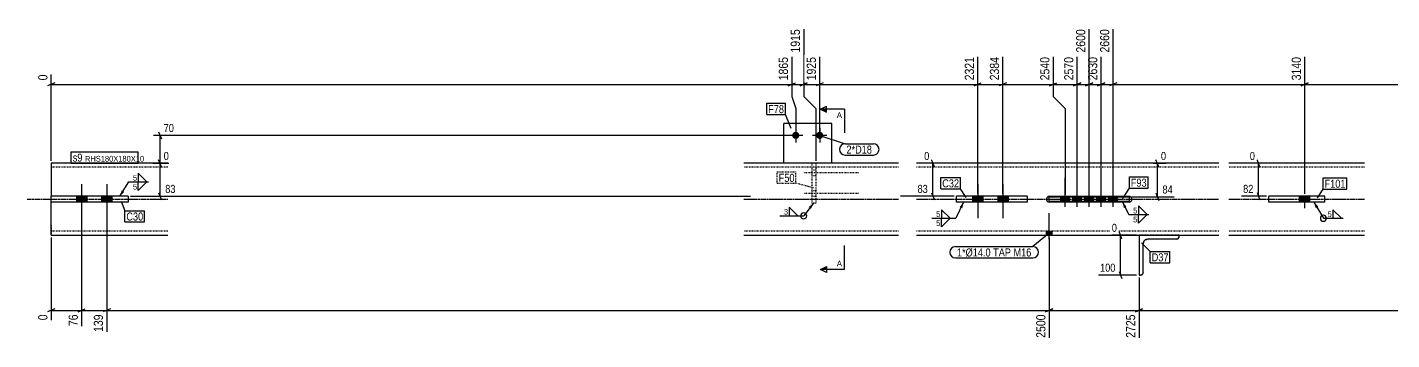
# Model space of a CAD drawing. Header units: millimetres. Extents: x 14 to 46123, y 9 to 937.
# Drawn here: x 14 to 3432, y 130 to 913 of the extents above; entities that cross this region are included whole.
import ezdxf

# ---------------------------------------------------------------- set-up
doc = ezdxf.new("R2010")
doc.units = ezdxf.units.MM
doc.linetypes.add('DXK_LINE_DOT2', pattern=[3.9198, 1.9599, -1.9599])
doc.linetypes.add('DXK_LINE_DOT3', pattern=[5.9187, 2.979, -0.9799, 0.9799, -0.9799])
for name, color, linetype in [('MÅLSÆTNING', 7, 'Continuous'), ('STÅL', 7, 'Continuous'), ('TEKST', 7, 'Continuous')]:
    doc.layers.add(name, color=color, linetype=linetype)
doc.styles.add('Arial', font='ARIAL.TTF', dxfattribs={"height": 0.2})
doc.styles.add('Arial Narrow', font='ARIALN.TTF', dxfattribs={"height": 0.2})

msp = doc.modelspace()

# ---------------------------------------------------------------- hatches: boundary and pattern name
at = {"layer": 'STÅL', "linetype": 'Continuous'}
for points in [[(1948.4, 641.8, -1), (1930.4, 641.8, -1)], [(2008.4, 641.8, -1), (1990.4, 641.8, -1)], [(163.5, 489.2), (137.5, 489.2), (137.5, 474.2), (163.5, 474.2)], [(226.5, 489.2), (200.5, 489.2), (200.5, 474.2), (226.5, 474.2)], [(2408.3, 489.2), (2382.3, 489.2), (2382.3, 474.2), (2408.3, 474.2)], [(2471.3, 489.2), (2445.3, 489.2), (2445.3, 474.2), (2471.3, 474.2)], [(2625.4, 487.8), (2603.4, 487.8), (2603.4, 475.8), (2625.4, 475.8)], [(2625.4, 487.8), (2603.4, 487.8), (2603.4, 475.8), (2625.4, 475.8)], [(2655.4, 487.8), (2633.4, 487.8), (2633.4, 475.8), (2655.4, 475.8)], [(2655.4, 487.8), (2633.4, 487.8), (2633.4, 475.8), (2655.4, 475.8)], [(2685.4, 487.8), (2663.4, 487.8), (2663.4, 475.8), (2685.4, 475.8)], [(2685.4, 487.8), (2663.4, 487.8), (2663.4, 475.8), (2685.4, 475.8)], [(2715.4, 487.8), (2693.4, 487.8), (2693.4, 475.8), (2715.4, 475.8)], [(2715.4, 487.8), (2693.4, 487.8), (2693.4, 475.8), (2715.4, 475.8)], [(2745.4, 487.8), (2723.4, 487.8), (2723.4, 475.8), (2745.4, 475.8)], [(2745.4, 487.8), (2723.4, 487.8), (2723.4, 475.8), (2745.4, 475.8)], [(3227.4, 489.3), (3201.4, 489.3), (3201.4, 474.3), (3227.4, 474.3)], [(2581.4, 401.8), (2567.4, 401.8), (2567.4, 391.8), (2581.4, 391.8)]]:
    msp.add_hatch(color=96, dxfattribs=at).paths.add_polyline_path(points)
at = {"layer": 'TEKST', "linetype": 'Continuous'}
for color, points in [(30, [(2016.4, 707.7), (2016.4, 700.2), (2001.4, 707.7)]), (3, [(257.3, 500), (246.3, 489.2), (251, 503.9)]), (3, [(1971.7, 462.2), (1983.8, 471.8), (1977.6, 457.6)]), (3, [(2349.9, 462.2), (2359.6, 474.2), (2356.6, 459)]), (3, [(3241.9, 459.5), (3237.6, 474.3), (3248.4, 463.3)]), (30, [(2016.4, 313.5), (2016.4, 306), (2001.4, 306)])]:
    msp.add_hatch(color=color, dxfattribs=at).paths.add_polyline_path(points)

# ---------------------------------------------------------------- linework, layer by layer
at = {"layer": 'MÅLSÆTNING', "color": 7, "linetype": 'Continuous'}
for p, q in [((1959.4, 907.7), (1959.4, 739.4)), ((2674.4, 493.8), (2674.4, 907.7)), ((2734.4, 493.8), (2734.4, 907.7)), ((2734.4, 493.8), (2734.4, 907.7)), ((1929.4, 838.1), (1929.4, 739.4)), ((1999.4, 647.8), (1999.4, 838.1)), ((1999.4, 647.8), (1999.4, 838.1)), ((2395.3, 495.2), (2395.3, 838.1)), ((2395.3, 495.2), (2395.3, 838.1)), ((2458.3, 495.2), (2458.3, 838.1)), ((2584.4, 838.1), (2584.4, 739.4)), ((2584.4, 838.1), (2584.4, 739.4)), ((2644.4, 493.8), (2644.4, 838.1)), ((2704.4, 493.8), (2704.4, 838.1)), ((3214.4, 495.3), (3214.4, 838.1)), ((3214.4, 495.3), (3214.4, 838.1)), ((74.4, 577.8), (74.4, 794.2)), ((83.4, 773), (65.4, 765.8)), ((74.4, 769.4), (1929.4, 769.4)), ((1920.4, 765.8), (1938.4, 773)), ((1920.4, 765.8), (1938.4, 773)), ((1929.4, 769.4), (1959.4, 769.4)), ((1968.4, 773), (1950.4, 765.8)), ((1950.4, 765.8), (1968.4, 773)), ((1959.4, 769.4), (1999.4, 769.4)), ((2008.4, 773), (1990.4, 765.8)), ((2008.4, 773), (1990.4, 765.8)), ((1999.4, 769.4), (2395.3, 769.4)), ((2386.3, 765.8), (2404.3, 773)), ((2395.3, 769.4), (2458.3, 769.4)), ((2467.3, 773), (2449.3, 765.8)), ((2575.4, 765.8), (2593.4, 773)), ((2584.4, 769.4), (2644.4, 769.4)), ((2665.4, 765.8), (2683.4, 773)), ((2674.4, 769.4), (2704.4, 769.4)), ((2695.4, 765.8), (2713.4, 773)), ((2713.4, 773), (2695.4, 765.8)), ((2704.4, 769.4), (2734.4, 769.4)), ((2743.4, 773), (2725.4, 765.8)), ((2743.4, 773), (2725.4, 765.8)), ((2734.4, 769.4), (3214.4, 769.4)), ((3223.4, 773), (3205.4, 765.8)), ((3205.4, 765.8), (3223.4, 773)), ((3214.4, 769.4), (5624.4, 769.4)), ((1929.4, 739.4), (1939.4, 709.4)), ((1929.4, 739.4), (1939.4, 709.4)), ((1959.4, 739.4), (1989.4, 709.4)), ((1959.4, 739.4), (1989.4, 709.4)), ((2584.4, 739.4), (2614.4, 709.4)), ((2584.4, 739.4), (2614.4, 709.4)), ((1939.4, 709.4), (1939.4, 647.8)), ((1939.4, 709.4), (1939.4, 647.8)), ((1989.4, 709.4), (1989.4, 577.8)), ((1989.4, 709.4), (1989.4, 577.8)), ((2614.4, 709.4), (2614.4, 493.8)), ((2614.4, 709.4), (2614.4, 493.8)), ((343.5, 650.8), (350.7, 632.8)), ((1933.4, 641.8), (330.3, 641.8)), ((347.1, 571.8), (347.1, 641.8)), ((329.3, 571.8), (368.9, 571.8)), ((329.3, 571.8), (368.9, 571.8)), ((350.7, 562.8), (343.5, 580.8)), ((350.7, 562.8), (343.5, 580.8)), ((347.1, 489.2), (347.1, 571.8)), ((2338.4, 571.8), (2261.2, 571.8)), ((2286.6, 562.8), (2279.4, 580.8)), ((2283, 489.2), (2283, 571.8)), ((2834.9, 571.8), (2867.1, 571.8)), ((2848.9, 562.8), (2841.7, 580.8)), ((2845.3, 487.8), (2845.3, 571.8)), ((3152.4, 571.8), (3076.9, 571.8)), ((3102.3, 562.8), (3095.1, 580.8)), ((3098.7, 489.3), (3098.7, 571.8)), ((272.8, 489.2), (1826, 489.2)), ((343.5, 498.2), (350.7, 480.2)), ((2336, 489.2), (2201.7, 489.2)), ((2279.4, 498.2), (2286.6, 480.2)), ((2780.4, 487.8), (2887.5, 487.8)), ((2841.7, 496.8), (2848.9, 478.8)), ((3118.4, 489.3), (3056.4, 489.3)), ((3095.1, 498.3), (3102.3, 480.3)), ((150.5, 468.2), (150.5, 163.9)), ((150.5, 468.2), (150.5, 163.9)), ((213.5, 468.2), (213.5, 149.3)), ((213.5, 468.2), (213.5, 149.3)), ((74.4, 385.8), (74.4, 178.6)), ((2574.4, 385.8), (2574.4, 134.7)), ((2574.4, 385.8), (2574.4, 134.7)), ((2793.4, 391.8), (2731.2, 391.8)), ((2756.6, 382.8), (2749.4, 400.8)), ((2753, 291.8), (2753, 391.8)), ((2793.4, 291.8), (2698, 291.8)), ((2749.4, 300.8), (2756.6, 282.8)), ((2799.4, 285.8), (2799.4, 134.7)), ((2799.4, 285.8), (2799.4, 134.7)), ((83.4, 207), (65.4, 199.8)), ((141.5, 199.8), (159.5, 207)), ((222.5, 207), (204.5, 199.8)), ((222.5, 207), (204.5, 199.8)), ((2583.4, 207), (2565.4, 199.8)), ((2565.4, 199.8), (2583.4, 207)), ((2808.4, 207), (2790.4, 199.8)), ((2790.4, 199.8), (2808.4, 207)), ((74.4, 203.4), (150.5, 203.4)), ((150.5, 203.4), (213.5, 203.4)), ((213.5, 203.4), (2574.4, 203.4)), ((2574.4, 203.4), (2799.4, 203.4)), ((2799.4, 203.4), (5685.9, 203.4))]:
    msp.add_line(p, q, dxfattribs=at)
at = {"layer": 'STÅL', "color": 2, "linetype": 'Continuous'}
for p, q in [((1909.4, 571.8), (1909.4, 671.8)), ((2029.4, 671.8), (1909.4, 671.8)), ((2029.4, 571.8), (2029.4, 671.8)), ((366.8, 571.8), (74.4, 571.8)), ((74.4, 571.8), (74.4, 489.2)), ((2196.9, 571.8), (1809.4, 571.8)), ((2999.4, 571.8), (2242, 571.8)), ((3364.4, 571.8), (3024.4, 571.8)), ((74.4, 474.2), (74.4, 489.2)), ((266.8, 489.2), (74.4, 489.2)), ((140.9, 474.2), (140.9, 489.2)), ((266.8, 489.2), (266.8, 474.2)), ((2342, 474.2), (2342, 489.2)), ((2519.1, 489.2), (2342, 489.2)), ((2467.9, 474.2), (2467.9, 489.2)), ((2519.1, 489.2), (2519.1, 474.2)), ((2574.4, 488.8), (2571.7, 488.3)), ((2774.4, 488.8), (2574.4, 488.8)), ((2574.4, 475.8), (2574.4, 487.8)), ((2574.4, 487.8), (2774.4, 487.8)), ((2624.4, 475.8), (2624.4, 487.8)), ((2724.4, 475.8), (2724.4, 487.8)), ((2777.1, 488.3), (2774.4, 488.8)), ((2774.4, 487.8), (2774.4, 475.8)), ((3124.4, 474.3), (3124.4, 489.3)), ((3264.4, 489.3), (3124.4, 489.3)), ((3264.4, 474.3), (3264.4, 489.3)), ((74.4, 416.8), (74.4, 474.2)), ((266.8, 474.2), (74.4, 474.2)), ((2519.1, 474.2), (2342, 474.2)), ((2571.7, 475.3), (2574.4, 474.8)), ((2774.4, 475.8), (2574.4, 475.8)), ((2774.4, 474.8), (2574.4, 474.8)), ((2774.4, 474.8), (2777.1, 475.3)), ((3264.4, 474.3), (3124.4, 474.3)), ((74.4, 391.8), (74.4, 416.8)), ((74.4, 391.8), (366.8, 391.8)), ((1809.4, 391.8), (2196.9, 391.8)), ((2242, 391.8), (2999.4, 391.8)), ((2799.4, 391.8), (2799.4, 291.8)), ((2821.4, 381.8), (2816.8, 380.9)), ((2893.4, 381.8), (2821.4, 381.8)), ((2895.7, 382.3), (2893.4, 381.8)), ((2899.4, 387.8), (2898.9, 385.5)), ((2899.4, 391.8), (2899.4, 387.8)), ((3024.4, 391.8), (3364.4, 391.8)), ((2810.3, 374.4), (2809.4, 369.8)), ((2809.4, 297.8), (2809.4, 369.8)), ((2799.4, 291.8), (2803.4, 291.8)), ((2805.7, 292.3), (2803.4, 291.8)), ((2809.4, 297.8), (2808.9, 295.5))]:
    msp.add_line(p, q, dxfattribs=at)
at = {"layer": 'STÅL', "color": 96, "linetype": 'Continuous'}
for p, q in [((1939.4, 659.8), (1939.4, 623.8)), ((1999.4, 659.8), (1999.4, 623.8)), ((1957.4, 641.8), (1921.4, 641.8)), ((2017.4, 641.8), (1981.4, 641.8)), ((150.5, 519.2), (150.5, 434.2)), ((213.5, 519.2), (213.5, 434.2)), ((2395.3, 519.2), (2395.3, 434.2)), ((2458.3, 519.2), (2458.3, 434.2)), ((2614.4, 462.8), (2614.4, 535.8)), ((2614.4, 462.8), (2614.4, 535.8)), ((2644.4, 462.8), (2644.4, 535.8)), ((2644.4, 462.8), (2644.4, 535.8)), ((2674.4, 462.8), (2674.4, 535.8)), ((2674.4, 462.8), (2674.4, 535.8)), ((2704.4, 462.8), (2704.4, 535.8)), ((2704.4, 462.8), (2704.4, 535.8)), ((2734.4, 462.8), (2734.4, 535.8)), ((2734.4, 462.8), (2734.4, 535.8)), ((137.5, 489.2), (137.5, 474.2)), ((163.5, 489.2), (163.5, 474.2)), ((200.5, 489.2), (200.5, 474.2)), ((226.5, 489.2), (226.5, 474.2)), ((2382.3, 489.2), (2382.3, 474.2)), ((2408.3, 489.2), (2408.3, 474.2)), ((2445.3, 489.2), (2445.3, 474.2)), ((2471.3, 489.2), (2471.3, 474.2)), ((2603.4, 475.8), (2603.4, 487.8)), ((2603.4, 475.8), (2603.4, 487.8)), ((2625.4, 475.8), (2625.4, 487.8)), ((2625.4, 475.8), (2625.4, 487.8)), ((2633.4, 475.8), (2633.4, 487.8)), ((2633.4, 475.8), (2633.4, 487.8)), ((2655.4, 475.8), (2655.4, 487.8)), ((2655.4, 475.8), (2655.4, 487.8)), ((2663.4, 475.8), (2663.4, 487.8)), ((2663.4, 475.8), (2663.4, 487.8)), ((2685.4, 475.8), (2685.4, 487.8)), ((2685.4, 475.8), (2685.4, 487.8)), ((2693.4, 475.8), (2693.4, 487.8)), ((2693.4, 475.8), (2693.4, 487.8)), ((2715.4, 475.8), (2715.4, 487.8)), ((2715.4, 475.8), (2715.4, 487.8)), ((2723.4, 475.8), (2723.4, 487.8)), ((2723.4, 475.8), (2723.4, 487.8)), ((2745.4, 475.8), (2745.4, 487.8)), ((2745.4, 475.8), (2745.4, 487.8)), ((3201.4, 474.3), (3201.4, 489.3)), ((3214.4, 459.3), (3214.4, 489.3)), ((3227.4, 474.3), (3227.4, 489.3)), ((2574.4, 381.8), (2574.4, 446.8)), ((2567.4, 391.8), (2567.4, 401.8)), ((2581.4, 391.8), (2581.4, 401.8))]:
    msp.add_line(p, q, dxfattribs=at)
at = {"layer": 'STÅL', "color": 7, "linetype": 'DXK_LINE_DOT2'}
for p, q in [((366.8, 561.8), (74.4, 561.8)), ((2196.9, 561.8), (1809.4, 561.8)), ((2029.4, 571.8), (1909.4, 571.8)), ((1989.4, 571.8), (1979.4, 571.8)), ((1979.4, 571.8), (1979.4, 471.8)), ((1989.4, 571.8), (1989.4, 471.8)), ((2999.4, 561.8), (2242, 561.8)), ((3364.4, 561.8), (3024.4, 561.8)), ((74.4, 474.2), (74.4, 489.2)), ((2571.7, 488.3), (2574.4, 488.8)), ((2774.4, 488.8), (2777.1, 488.3)), ((1989.4, 471.8), (1979.4, 471.8)), ((2574.4, 474.8), (2571.7, 475.3)), ((2777.1, 475.3), (2774.4, 474.8)), ((74.4, 416.8), (74.4, 393.7)), ((366.8, 401.8), (74.4, 401.8)), ((2196.9, 401.8), (1809.4, 401.8)), ((2999.4, 401.8), (2242, 401.8)), ((2899.4, 391.8), (2799.4, 391.8)), ((2816.8, 380.9), (2821.4, 381.8)), ((2893.4, 381.8), (2895.7, 382.3)), ((2898.9, 385.5), (2899.4, 387.8)), ((3364.4, 401.8), (3024.4, 401.8)), ((2809.4, 369.8), (2810.3, 374.4)), ((2803.4, 291.8), (2805.7, 292.3)), ((2808.9, 295.5), (2809.4, 297.8))]:
    msp.add_line(p, q, dxfattribs=at)
at = {"layer": 'STÅL', "color": 96, "linetype": 'DXK_LINE_DOT2'}
for p, q in [((2096.9, 547.8), (1959.4, 547.8)), ((1989.4, 554.8), (1979.4, 554.8)), ((1989.4, 540.8), (1979.4, 540.8)), ((2096.9, 495.8), (1959.4, 495.8)), ((1989.4, 502.8), (1979.4, 502.8)), ((1989.4, 488.8), (1979.4, 488.8))]:
    msp.add_line(p, q, dxfattribs=at)
at = {"layer": 'STÅL', "color": 7, "linetype": 'DXK_LINE_DOT3'}
for p, q in [((14.4, 481.8), (366.8, 481.8)), ((1809.4, 481.8), (2196.9, 481.8)), ((2242, 481.8), (2999.4, 481.8)), ((3024.4, 481.8), (3364.4, 481.8)), ((2849.4, 341.8), (2849.4, 341.8))]:
    msp.add_line(p, q, dxfattribs=at)
at = {"layer": 'STÅL', "color": 2, "linetype": 'Continuous'}
for centre, radius, start, end in [((2574.4, 481.8), 7, 112.5, 247.5), ((2774.4, 481.8), 7, 292.5, 67.5), ((2821.4, 369.8), 12, 112.5, 157.5), ((2893.4, 387.8), 6, 292.5, 337.5), ((2803.4, 297.8), 6, 292.5, 337.5)]:
    msp.add_arc(centre, radius, start, end, dxfattribs=at)
at = {"layer": 'STÅL', "color": 7, "linetype": 'DXK_LINE_DOT2'}
for centre, radius, start, end in [((2574.4, 481.8), 7, 112.5, 247.5), ((2774.4, 481.8), 7, 292.5, 67.5), ((2821.4, 369.8), 12, 112.5, 157.5), ((2893.4, 387.8), 6, 292.5, 337.5), ((2803.4, 297.8), 6, 292.5, 337.5)]:
    msp.add_arc(centre, radius, start, end, dxfattribs=at)
at = {"layer": 'TEKST', "color": 30, "linetype": 'Continuous'}
for p, q in [((2001.4, 707.7), (2016.4, 715.2)), ((2001.4, 707.7), (2016.4, 700.2)), ((2016.4, 700.2), (2016.4, 715.2)), ((2001.4, 306), (2016.4, 313.5)), ((2016.4, 313.5), (2016.4, 298.5)), ((2016.4, 298.5), (2001.4, 306))]:
    msp.add_line(p, q, dxfattribs=at)
at = {"layer": 'TEKST', "color": 3, "linetype": 'Continuous'}
for p, q in [((1983.8, 471.8), (1959.4, 440.1)), ((2359.6, 474.2), (2340.8, 434.2))]:
    msp.add_line(p, q, dxfattribs=at)
for start, end in [(90, 270), (270, 90)]:
    msp.add_arc((1959.4, 440.1), 7.5, start, end, dxfattribs=at)

# ---------------------------------------------------------------- wipeouts: each hides what was drawn before it
at = {"color": 0}
for points in [[(1909.9, 697.5), (1909.9, 718.5), (1870.3, 718.5), (1870.3, 697.5)], [(2130.3, 596.1), (2130.3, 617.1), (2066.4, 617.1), (2066.4, 596.1)], [(289.4, 527.3), (289.4, 544.7), (277.9, 544.7), (277.9, 527.3)], [(2348.6, 511.5), (2348.6, 532.5), (2306.4, 532.5), (2306.4, 511.5)], [(2818.4, 513.2), (2818.4, 534.2), (2778.8, 534.2), (2778.8, 513.2)], [(3316.7, 510.6), (3316.7, 531.6), (3264.2, 531.6), (3264.2, 510.6)], [(304.8, 428.5), (304.8, 449.5), (262.6, 449.5), (262.6, 428.5)], [(1920.1, 441.9), (1920.1, 459.3), (1908.5, 459.3), (1908.5, 441.9)], [(2301.5, 436), (2301.5, 453.4), (2290, 453.4), (2290, 436)], [(3282, 435.9), (3282, 453.3), (3270.5, 453.3), (3270.5, 435.9)], [(2529.9, 338.4), (2529.9, 359.4), (2343.2, 359.4), (2343.2, 338.4)]]:
    msp.add_wipeout(points, dxfattribs=at).dxf.layer = 'TEKST'
at = {"color": 0, "linetype": 'Continuous'}
msp.add_wipeout([(2055.4, 313.5), (2055.4, 328.5), (2042.1, 328.5), (2042.1, 313.5)], dxfattribs=at).dxf.layer = 'TEKST'

# ---------------------------------------------------------------- next in the draw order: linework, layer by layer
at = {"layer": 'TEKST', "color": 3, "linetype": 'Continuous'}
for p, q in [((314, 525.5), (292.5, 546.9)), ((292.5, 546.9), (292.5, 525.5)), ((292.5, 525.5), (314, 525.5)), ((1944.6, 440.1), (1923.2, 461.5)), ((1923.2, 461.5), (1923.2, 440.1)), ((2326, 434.2), (2304.6, 455.6)), ((2304.6, 455.6), (2304.6, 434.2)), ((3237.6, 474.3), (3261.2, 434.1)), ((3306.6, 434.1), (3285.1, 455.5)), ((3285.1, 455.5), (3285.1, 434.1)), ((1899.2, 440.1), (1959.4, 440.1)), ((1923.2, 440.1), (1944.6, 440.1)), ((2304.6, 434.2), (2326, 434.2)), ((3261.2, 434.1), (3310.8, 434.1)), ((3285.1, 434.1), (3306.6, 434.1))]:
    msp.add_line(p, q, dxfattribs=at)
at = {"layer": 'TEKST', "color": 7, "linetype": 'Continuous'}
for q in [(2061.4, 366), (2001.4, 306)]:
    msp.add_line((2061.4, 306), q, dxfattribs=at)
at = {"layer": 'TEKST', "color": 3, "linetype": 'Continuous'}
for start, end in [(90, 270), (270, 90)]:
    msp.add_arc((3261.2, 434.1), 7.5, start, end, dxfattribs=at)

# ---------------------------------------------------------------- next in the draw order: texts
at = {"layer": 'TEKST', "color": 3, "style": 'Arial Narrow'}
for s, p in [('3', (1909.7, 443.1)), ('5', (3271.7, 437.1))]:
    msp.add_text(s, height=14.3, dxfattribs=at).set_placement(p)
at = {"layer": 'TEKST', "color": 3, "linetype": 'Continuous', "style": 'Arial'}
msp.add_text('A', height=14.3, dxfattribs=at).set_placement((2042.1, 313.5))

# ---------------------------------------------------------------- next in the draw order: wipeouts: each hides what was drawn before it
at = {"color": 0, "linetype": 'Continuous'}
for points, layer in [([(1954.6, 912.5), (1921, 912.5), (1921, 844.4), (1954.6, 844.4)], 'MÅLSÆTNING'), ([(2729.6, 912.5), (2696, 912.5), (2696, 844.4), (2729.6, 844.4)], 'MÅLSÆTNING'), ([(2453.5, 842.9), (2419.9, 842.9), (2419.9, 774.8), (2453.5, 774.8)], 'MÅLSÆTNING'), ([(3209.6, 842.9), (3176, 842.9), (3176, 774.8), (3209.6, 774.8)], 'MÅLSÆTNING'), ([(69.6, 799), (36, 799), (36, 774.8), (69.6, 774.8)], 'MÅLSÆTNING'), ([(1822.5, 646), (1822.5, 675.4), (351.9, 675.4), (351.9, 646)], 'MÅLSÆTNING'), ([(1809.7, 576), (1809.7, 605.4), (351.9, 605.4), (351.9, 576)], 'MÅLSÆTNING'), ([(2278.2, 576), (2278.2, 605.4), (2257, 605.4), (2257, 576)], 'MÅLSÆTNING'), ([(2871.3, 576), (2871.3, 605.4), (2850.1, 605.4), (2850.1, 576)], 'MÅLSÆTNING'), ([(3093.9, 576), (3093.9, 605.4), (3072.7, 605.4), (3072.7, 576)], 'MÅLSÆTNING'), ([(1826.3, 493.4), (1826.3, 522.8), (355.8, 522.8), (355.8, 493.4)], 'MÅLSÆTNING'), ([(2274.3, 493.4), (2274.3, 522.8), (2201.3, 522.8), (2201.3, 493.4)], 'MÅLSÆTNING'), ([(2887.9, 492), (2887.9, 521.4), (2853.9, 521.4), (2853.9, 492)], 'MÅLSÆTNING'), ([(3090, 493.5), (3090, 522.9), (3056, 522.9), (3056, 493.5)], 'MÅLSÆTNING'), ([(2748.2, 396), (2748.2, 425.4), (2727, 425.4), (2727, 396)], 'MÅLSÆTNING'), ([(2744.4, 296), (2744.4, 325.4), (2697.6, 325.4), (2697.6, 296)], 'MÅLSÆTNING'), ([(69.6, 198), (36, 198), (36, 173.8), (69.6, 173.8)], 'MÅLSÆTNING'), ([(208.7, 198), (175.1, 198), (175.1, 144.5), (208.7, 144.5)], 'MÅLSÆTNING'), ([(2569.6, 198), (2536, 198), (2536, 129.9), (2569.6, 129.9)], 'MÅLSÆTNING'), ([(2794.6, 198), (2761, 198), (2761, 129.9), (2794.6, 129.9)], 'MÅLSÆTNING'), ([(2055.4, 685.2), (2055.4, 700.2), (2042.1, 700.2), (2042.1, 685.2)], 'TEKST')]:
    msp.add_wipeout(points, dxfattribs=at).dxf.layer = layer
at = {"color": 0}
for points in [[(1909.9, 697.5), (1909.9, 718.5), (1870.3, 718.5), (1870.3, 697.5)], [(2130.3, 596.1), (2130.3, 617.1), (2066.4, 617.1), (2066.4, 596.1)], [(152.6, 576), (152.6, 597), (128.3, 597), (128.3, 576)], [(1936.3, 525.4), (1936.3, 546.4), (1896.7, 546.4), (1896.7, 525.4)], [(2348.6, 511.5), (2348.6, 532.5), (2306.4, 532.5), (2306.4, 511.5)], [(2818.4, 513.2), (2818.4, 534.2), (2778.8, 534.2), (2778.8, 513.2)], [(3316.7, 510.6), (3316.7, 531.6), (3264.2, 531.6), (3264.2, 510.6)], [(304.8, 428.5), (304.8, 449.5), (262.6, 449.5), (262.6, 428.5)], [(2795, 445.2), (2795, 462.6), (2783.4, 462.6), (2783.4, 445.2)], [(2529.9, 338.4), (2529.9, 359.4), (2343.2, 359.4), (2343.2, 338.4)], [(2873.3, 326.3), (2873.3, 347.3), (2831.1, 347.3), (2831.1, 326.3)]]:
    msp.add_wipeout(points, dxfattribs=at).dxf.layer = 'TEKST'

# ---------------------------------------------------------------- next in the draw order: hatches: boundary and pattern name
at = {"layer": 'TEKST', "linetype": 'Continuous'}
msp.add_hatch(color=3, dxfattribs=at).paths.add_polyline_path([(2761.4, 459.8), (2757.8, 474.8), (2768, 463.2)])
msp.add_hatch(color=3, dxfattribs=at).paths.add_polyline_path([(2761.4, 459.8), (2757.8, 474.8), (2768, 463.2)])

# ---------------------------------------------------------------- next in the draw order: linework, layer by layer
at = {"layer": 'MÅLSÆTNING', "color": 7, "linetype": 'Continuous'}
for p, q in [((1959.4, 907.7), (1959.4, 739.4)), ((1929.4, 838.1), (1929.4, 739.4)), ((2458.3, 495.2), (2458.3, 838.1)), ((2704.4, 493.8), (2704.4, 838.1)), ((2386.3, 765.8), (2404.3, 773)), ((2467.3, 773), (2449.3, 765.8)), ((2458.3, 769.4), (2584.4, 769.4)), ((141.5, 199.8), (159.5, 207))]:
    msp.add_line(p, q, dxfattribs=at)
at = {"layer": 'TEKST', "color": 7, "linetype": 'Continuous'}
for p, q in [((1866.7, 722.1), (1913.5, 722.1)), ((1866.7, 693.9), (1866.7, 722.1)), ((1913.5, 693.9), (1913.5, 722.1)), ((1866.7, 693.9), (1913.5, 693.9)), ((1927.7, 658.7), (1913.5, 693.9)), ((2061.4, 707.7), (2001.4, 707.7)), ((2061.4, 707.7), (2061.4, 647.7)), ((1999.4, 641.8), (2062.8, 620.7)), ((2062.8, 620.7), (2133.9, 620.7)), ((2062.8, 592.5), (2133.9, 592.5)), ((2302.8, 536.1), (2352.2, 536.1)), ((2302.8, 507.9), (2302.8, 536.1)), ((2352.2, 507.9), (2352.2, 536.1)), ((2775.2, 537.8), (2822, 537.8)), ((2775.2, 509.6), (2775.2, 537.8)), ((2822, 509.6), (2822, 537.8)), ((3260.6, 535.2), (3320.3, 535.2)), ((3260.6, 507), (3260.6, 535.2)), ((3320.3, 507), (3320.3, 535.2)), ((2302.8, 507.9), (2352.2, 507.9)), ((2366.7, 486), (2352.2, 507.9)), ((2759.2, 483.6), (2775.2, 509.6)), ((2775.2, 509.6), (2822, 509.6)), ((3246.8, 485.5), (3260.6, 507)), ((3260.6, 507), (3320.3, 507)), ((249.5, 476.6), (259, 453.1)), ((259, 453.1), (308.4, 453.1)), ((259, 424.9), (259, 453.1)), ((308.4, 424.9), (308.4, 453.1)), ((259, 424.9), (308.4, 424.9)), ((2574.4, 396.8), (2533.5, 363)), ((2339.6, 363), (2533.5, 363)), ((2339.6, 334.8), (2533.5, 334.8))]:
    msp.add_line(p, q, dxfattribs=at)
at = {"layer": 'TEKST', "color": 3, "linetype": 'Continuous'}
for p, q in [((2819.5, 443.4), (2798.1, 464.9)), ((2798.1, 464.9), (2798.1, 443.4)), ((2798.1, 443.4), (2819.5, 443.4))]:
    msp.add_line(p, q, dxfattribs=at)
at = {"layer": 'TEKST', "color": 7, "linetype": 'Continuous'}
for centre, start, end in [((2062.8, 606.6), 90, 270), ((2133.9, 606.6), 270, 90), ((2339.6, 348.9), 90, 270), ((2533.5, 348.9), 270, 90)]:
    msp.add_arc(centre, 14.1, start, end, dxfattribs=at)

# ---------------------------------------------------------------- next in the draw order: texts
at = {"layer": 'MÅLSÆTNING', "color": 3, "linetype": 'Continuous', "style": 'Arial Narrow'}
for s, height, p in [('1915', 22.91, (1949.8, 849.2)), ('2660', 22.91, (2724.8, 849.2)), ('2384', 22.91, (2448.7, 779.6)), ('3140', 22.91, (3204.8, 779.6)), ('0', 22.9, (64.8, 779.6)), ('0', 22.9, (64.8, 178.6)), ('139', 22.91, (203.9, 149.3)), ('2500', 22.91, (2564.8, 134.7)), ('2725', 22.91, (2789.8, 134.7))]:
    msp.add_text(s, height=height, rotation=90.0002, dxfattribs=at).set_placement(p)
for s, height, p in [('70', 20.04, (356.1, 650.2)), ('0', 20, (356.1, 580.2)), ('0', 20, (2261.2, 580.2)), ('0', 20, (2854.3, 580.2)), ('0', 20, (3076.9, 580.2)), ('83', 20.04, (360, 497.6)), ('83', 20.04, (2244.6, 497.6)), ('84', 20.04, (2858.1, 496.2)), ('82', 20.04, (3060.2, 497.7)), ('0', 20, (2731.2, 400.2)), ('100', 20.04, (2701.8, 300.2))]:
    msp.add_text(s, height=height, dxfattribs=at).set_placement(p)
at = {"layer": 'TEKST', "color": 3, "style": 'Arial Narrow'}
for s, height, p in [('F78', 20.04, (1870.3, 697.5)), ('2*D18', 20.04, (2066.4, 596.1)), ('C32', 20.04, (2306.4, 511.5)), ('F93', 20.04, (2778.8, 513.2)), ('F101', 20.04, (3264.2, 510.6)), ('C30', 20.04, (262.6, 428.5)), ('1*Ø14.0 TAP M16', 20.043, (2343.2, 338.4))]:
    msp.add_text(s, height=height, dxfattribs=at).set_placement(p)
at = {"layer": 'TEKST', "color": 3, "linetype": 'Continuous', "style": 'Arial'}
msp.add_text('A', height=14.3, dxfattribs=at).set_placement((2042.1, 685.2))

# ---------------------------------------------------------------- next in the draw order: wipeouts: each hides what was drawn before it
at = {"color": 0}
for points in [[(152.6, 576), (152.6, 597), (128.3, 597), (128.3, 576)], [(1936.3, 525.4), (1936.3, 546.4), (1896.7, 546.4), (1896.7, 525.4)], [(2873.3, 326.3), (2873.3, 347.3), (2831.1, 347.3), (2831.1, 326.3)]]:
    msp.add_wipeout(points, dxfattribs=at).dxf.layer = 'TEKST'
at = {"color": 0, "linetype": 'Continuous'}
for points in [[(289.4, 504.8), (289.4, 522.2), (277.9, 522.2), (277.9, 504.8)], [(2301.5, 413.5), (2301.5, 430.9), (2290, 430.9), (2290, 413.5)]]:
    msp.add_wipeout(points, dxfattribs=at).dxf.layer = 'TEKST'

# ---------------------------------------------------------------- next in the draw order: linework, layer by layer
at = {"layer": 'TEKST', "color": 7, "linetype": 'Continuous'}
for p, q in [((124.7, 572.4), (124.7, 600.6)), ((2805.9, 372.8), (2827.5, 350.9)), ((2827.5, 350.9), (2876.9, 350.9)), ((2827.5, 322.7), (2827.5, 350.9)), ((2876.9, 322.7), (2876.9, 350.9)), ((2827.5, 322.7), (2876.9, 322.7))]:
    msp.add_line(p, q, dxfattribs=at)
at = {"layer": 'TEKST', "color": 7, "linetype": 'DXK_LINE_DOT2'}
for p, q in [((1893.1, 550), (1939.9, 550)), ((1893.1, 521.8), (1893.1, 550)), ((1939.9, 521.8), (1939.9, 550)), ((1893.1, 521.8), (1939.9, 521.8)), ((1984.1, 510.1), (1939.9, 521.8))]:
    msp.add_line(p, q, dxfattribs=at)
at = {"layer": 'TEKST', "color": 3, "linetype": 'Continuous'}
for p, q in [((246.3, 489.2), (268.6, 525.5)), ((268.6, 525.5), (318.2, 525.5)), ((292.5, 525.5), (314, 525.5)), ((314, 525.5), (292.5, 504)), ((292.5, 504), (292.5, 525.5)), ((2280.7, 434.2), (2340.8, 434.2)), ((2304.6, 434.2), (2326, 434.2)), ((2326, 434.2), (2304.6, 412.8)), ((2304.6, 412.8), (2304.6, 434.2))]:
    msp.add_line(p, q, dxfattribs=at)

# ---------------------------------------------------------------- next in the draw order: texts
at = {"layer": 'TEKST', "color": 3, "style": 'Arial Narrow'}
for s, height, p in [('5', 14.3, (279.1, 528.5)), ('F50', 20.04, (1896.7, 525.4)), ('5', 14.3, (2291.2, 437.2)), ('D37', 20.04, (2831.1, 326.3))]:
    msp.add_text(s, height=height, dxfattribs=at).set_placement(p)
at = {"layer": 'TEKST', "color": 3, "linetype": 'Continuous', "style": 'Arial Narrow'}
for p in [(279.1, 506), (2291.2, 414.7)]:
    msp.add_text('5', height=14.3, dxfattribs=at).set_placement(p)

# ---------------------------------------------------------------- next in the draw order: wipeouts: each hides what was drawn before it
at = {"color": 0, "linetype": 'Continuous'}
for points, layer in [([(1924.6, 842.9), (1891, 842.9), (1891, 774.8), (1924.6, 774.8)], 'MÅLSÆTNING'), ([(1994.6, 842.9), (1961, 842.9), (1961, 774.8), (1994.6, 774.8)], 'MÅLSÆTNING'), ([(2390.5, 842.9), (2356.9, 842.9), (2356.9, 774.8), (2390.5, 774.8)], 'MÅLSÆTNING'), ([(2699.6, 842.9), (2666, 842.9), (2666, 774.8), (2699.6, 774.8)], 'MÅLSÆTNING'), ([(145.7, 198), (112.1, 198), (112.1, 159.1), (145.7, 159.1)], 'MÅLSÆTNING'), ([(2795, 422.7), (2795, 440.1), (2783.4, 440.1), (2783.4, 422.7)], 'TEKST')]:
    msp.add_wipeout(points, dxfattribs=at).dxf.layer = layer
at = {"color": 0}
msp.add_wipeout([(288.6, 576), (288.6, 591), (158.9, 591), (158.9, 576)], dxfattribs=at).dxf.layer = 'TEKST'

# ---------------------------------------------------------------- next in the draw order: linework, layer by layer
at = {"layer": 'MÅLSÆTNING', "color": 7, "linetype": 'Continuous'}
for p, q in [((2674.4, 493.8), (2674.4, 907.7)), ((2635.4, 765.8), (2653.4, 773)), ((2653.4, 773), (2635.4, 765.8)), ((2644.4, 769.4), (2674.4, 769.4)), ((2683.4, 773), (2665.4, 765.8))]:
    msp.add_line(p, q, dxfattribs=at)
at = {"layer": 'TEKST', "color": 3, "linetype": 'Continuous'}
for p, q in [((2757.8, 474.8), (2774.1, 443.4)), ((2757.8, 474.8), (2774.1, 443.4)), ((2774.1, 443.4), (2823.8, 443.4)), ((2798.1, 443.4), (2819.5, 443.4)), ((2819.5, 443.4), (2798.1, 422)), ((2798.1, 422), (2798.1, 443.4))]:
    msp.add_line(p, q, dxfattribs=at)

# ---------------------------------------------------------------- next in the draw order: texts
at = {"layer": 'MÅLSÆTNING', "color": 3, "linetype": 'Continuous', "style": 'Arial Narrow'}
for s, p in [('1865', (1919.8, 779.6)), ('1925', (1989.8, 779.6)), ('2321', (2385.7, 779.6)), ('2630', (2694.8, 779.6)), ('76', (140.9, 163.9))]:
    msp.add_text(s, height=22.91, rotation=90.0002, dxfattribs=at).set_placement(p)
at = {"layer": 'TEKST', "color": 3, "style": 'Arial Narrow'}
msp.add_text('5', height=14.3, dxfattribs=at).set_placement((2784.6, 446.4))
at = {"layer": 'TEKST', "color": 3, "linetype": 'Continuous', "style": 'Arial Narrow'}
msp.add_text('5', height=14.3, dxfattribs=at).set_placement((2784.6, 423.9))

# ---------------------------------------------------------------- next in the draw order: wipeouts: each hides what was drawn before it
at = {"color": 0}
msp.add_wipeout([(288.6, 576), (288.6, 591), (158.9, 591), (158.9, 576)], dxfattribs=at).dxf.layer = 'TEKST'

# ---------------------------------------------------------------- next in the draw order: linework, layer by layer
at = {"layer": 'TEKST', "color": 7, "linetype": 'Continuous'}
for p, q in [((124.7, 600.6), (292.2, 600.6)), ((292.2, 572.4), (292.2, 600.6)), ((124.7, 572.4), (292.2, 572.4))]:
    msp.add_line(p, q, dxfattribs=at)

# ---------------------------------------------------------------- next in the draw order: texts
at = {"layer": 'TEKST', "color": 3, "style": 'Arial Narrow'}
for s, height, p in [('s9', 20.04, (128.3, 576)), ('RHS180X180X10', 14.316, (158.9, 576))]:
    msp.add_text(s, height=height, dxfattribs=at).set_placement(p)

# ---------------------------------------------------------------- next in the draw order: wipeouts: each hides what was drawn before it
at = {"color": 0, "linetype": 'Continuous'}
msp.add_wipeout([(2669.6, 912.5), (2636, 912.5), (2636, 844.4), (2669.6, 844.4)], dxfattribs=at).dxf.layer = 'MÅLSÆTNING'

# ---------------------------------------------------------------- next in the draw order: linework, layer by layer
at = {"layer": 'MÅLSÆTNING', "color": 7, "linetype": 'Continuous'}
msp.add_line((2644.4, 493.8), (2644.4, 838.1), dxfattribs=at)

# ---------------------------------------------------------------- next in the draw order: texts
at = {"layer": 'MÅLSÆTNING', "color": 3, "linetype": 'Continuous', "style": 'Arial Narrow'}
msp.add_text('2600', height=22.91, rotation=90.0002, dxfattribs=at).set_placement((2664.8, 849.2))

# ---------------------------------------------------------------- next in the draw order: wipeouts: each hides what was drawn before it
at = {"color": 0, "linetype": 'Continuous'}
msp.add_wipeout([(2639.6, 842.9), (2606, 842.9), (2606, 774.8), (2639.6, 774.8)], dxfattribs=at).dxf.layer = 'MÅLSÆTNING'

# ---------------------------------------------------------------- next in the draw order: linework, layer by layer
at = {"layer": 'MÅLSÆTNING', "color": 7, "linetype": 'Continuous'}
msp.add_line((2575.4, 765.8), (2593.4, 773), dxfattribs=at)

# ---------------------------------------------------------------- next in the draw order: texts
at = {"layer": 'MÅLSÆTNING', "color": 3, "linetype": 'Continuous', "style": 'Arial Narrow'}
msp.add_text('2570', height=22.91, rotation=90.0002, dxfattribs=at).set_placement((2634.8, 779.6))

# ---------------------------------------------------------------- next in the draw order: wipeouts: each hides what was drawn before it
at = {"color": 0, "linetype": 'Continuous'}
msp.add_wipeout([(2579.6, 842.9), (2546, 842.9), (2546, 774.8), (2579.6, 774.8)], dxfattribs=at).dxf.layer = 'MÅLSÆTNING'

# ---------------------------------------------------------------- next in the draw order: texts
at = {"layer": 'MÅLSÆTNING', "color": 3, "linetype": 'Continuous', "style": 'Arial Narrow'}
msp.add_text('2540', height=22.91, rotation=90.0002, dxfattribs=at).set_placement((2574.8, 779.6))

doc.saveas('drawing.dxf')
